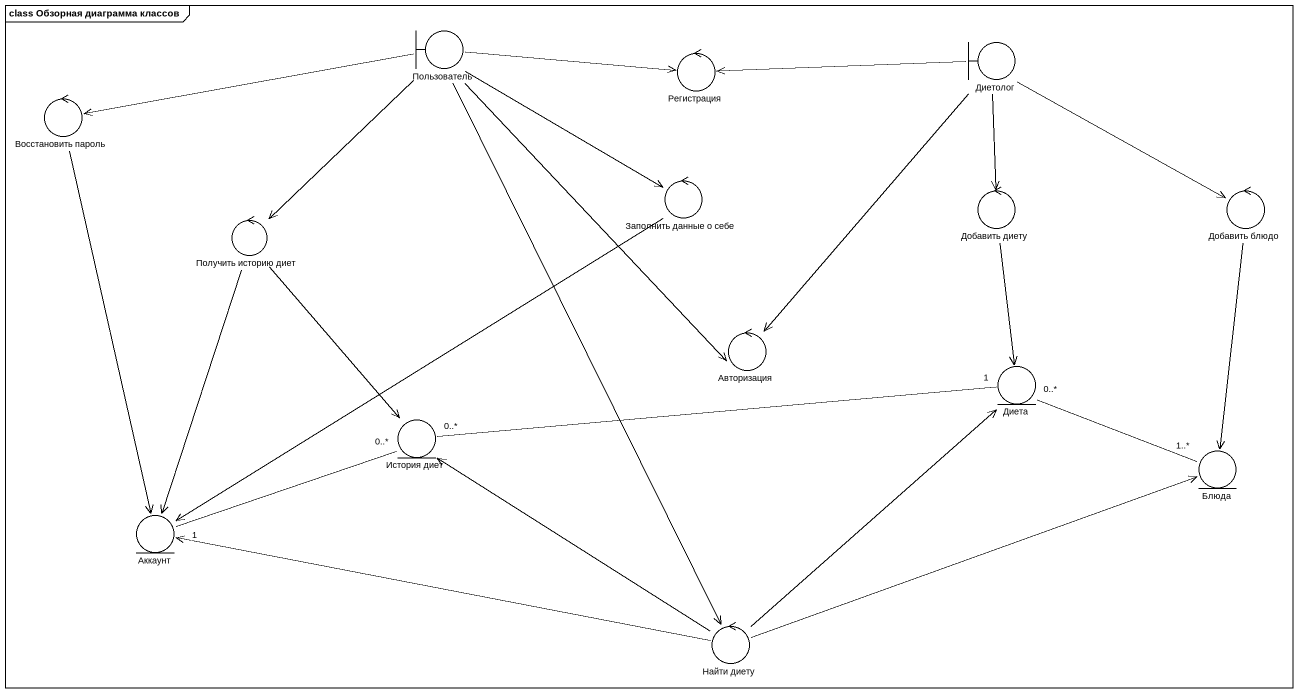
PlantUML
@startuml
mainframe class Обзорная диаграмма классов
boundary Пользователь
control Регистрация
boundary Диетолог
control "Восстановить пароль" as Восстановить_пароль
control "Заполнить данные о себе" as Заполнить_данные_о_себе
control "Добавить диету" as Добавить_диету
control "Добавить блюдо" as Добавить_блюдо
control "Получить историю диет" as Получить_историю_диет
control Авторизация
entity Диета
entity "История диет" as История_диет
entity Блюда
entity Аккаунт
control "Найти диету" as Найти_диету
Пользователь -right-> Регистрация
Пользователь -left-> Восстановить_пароль
Пользователь -right-> Заполнить_данные_о_себе
Пользователь --> Получить_историю_диет
Пользователь --> Авторизация
Пользователь --> Найти_диету
Диетолог -left-> Регистрация
Диетолог --> Добавить_диету
Диетолог -right-> Добавить_блюдо
Диетолог --> Авторизация
Восстановить_пароль --> Аккаунт
Заполнить_данные_о_себе --> Аккаунт
Добавить_диету --> Диета
Добавить_блюдо --> Блюда
Получить_историю_диет --> История_диет
Получить_историю_диет --> Аккаунт
Диета "0..*" -right- "1..*" Блюда
История_диет "0..*" -right- "1" Диета
История_диет "0..*" -left- "1" Аккаунт
Найти_диету -up-> Диета
Найти_диету -left-> История_диет
Найти_диету -right-> Блюда
Найти_диету -left-> Аккаунт
@enduml
